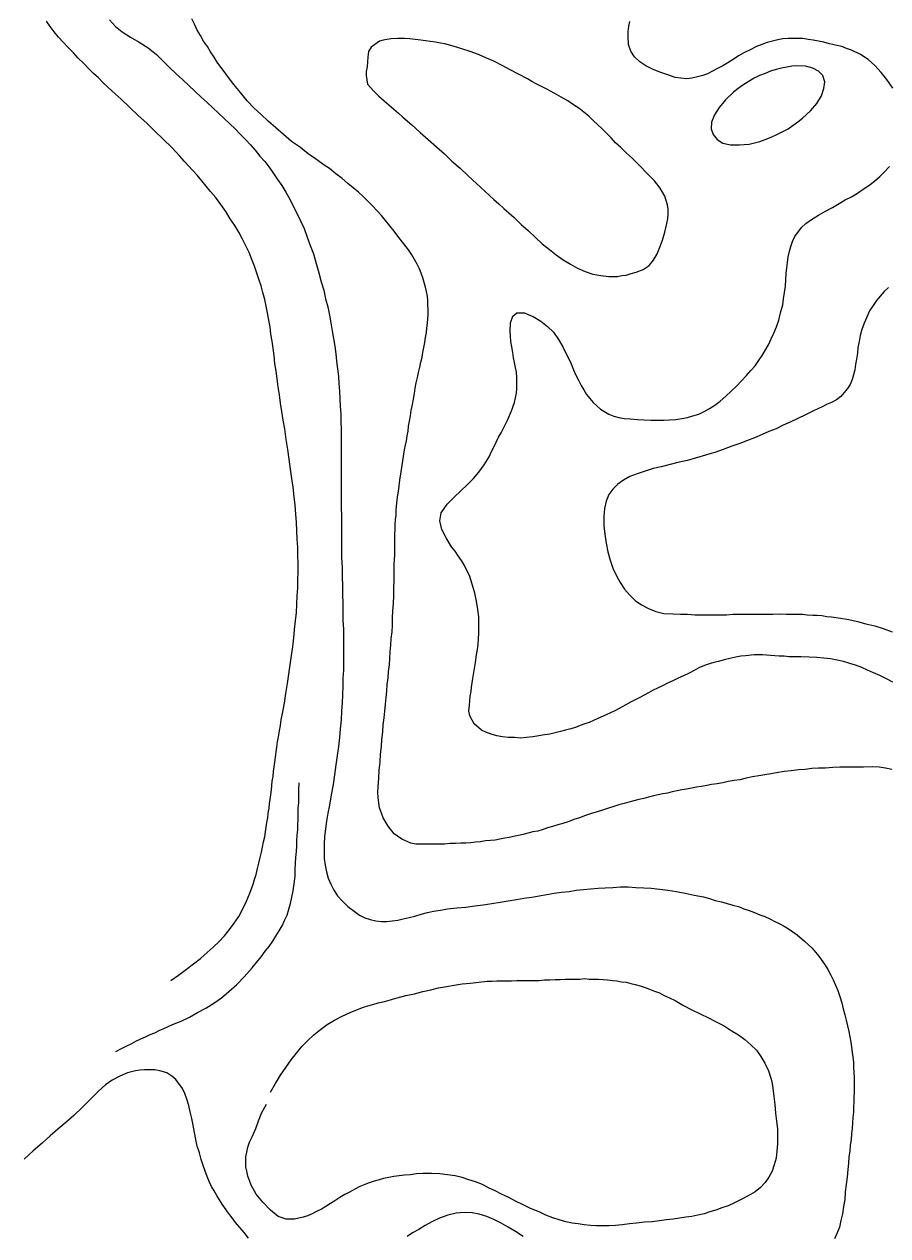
# Model space of a CAD drawing. Header units: inches. Extents: x 401374 to 405300, y 6332180 to 6336621.
# Drawn here: x 402677.8 to 402871, y 6333705.5 to 6333976.5 of the extents above; entities that cross this region are included whole.
import ezdxf

# ---------------------------------------------------------------- set-up
doc = ezdxf.new("R2010")
doc.units = ezdxf.units.IN
doc.header["$MEASUREMENT"] = 0

msp = doc.modelspace()

# ---------------------------------------------------------------- linework, layer by layer
for points in [[(402710.6, 6333762.6), (402712.3, 6333763.8), (402714.1, 6333765.1), (402715.7, 6333766.3), (402717.2, 6333767.5), (402718.7, 6333768.8), (402720.1, 6333770), (402721.4, 6333771.3), (402722.6, 6333772.6), (402723.7, 6333774), (402724.8, 6333775.4), (402725.8, 6333776.9), (402726.7, 6333778.6), (402727.5, 6333780.3), (402728.3, 6333782.1), (402729, 6333784.1), (402729.3, 6333785.2), (402729.7, 6333786.3), (402730, 6333787.6), (402730.3, 6333788.8), (402730.6, 6333790.1), (402730.9, 6333791.3), (402731.1, 6333792.4), (402731.3, 6333793.6), (402731.6, 6333794.7), (402731.8, 6333795.8), (402731.9, 6333796.9), (402732.1, 6333797.9), (402732.3, 6333799), (402732.4, 6333800), (402732.6, 6333801.1), (402732.7, 6333802.1), (402732.8, 6333803.1), (402733, 6333804.1), (402733.1, 6333805.2), (402733.2, 6333806.2), (402733.3, 6333807.2), (402733.5, 6333808.2), (402733.6, 6333809.3), (402733.7, 6333810.4), (402733.9, 6333811.4), (402734, 6333812.5), (402734.2, 6333813.7), (402734.3, 6333814.8), (402734.5, 6333816), (402734.7, 6333817.1), (402734.9, 6333818.4), (402735.1, 6333819.6), (402735.3, 6333820.9), (402735.6, 6333822.3), (402736, 6333824.6), (402736.3, 6333826.8), (402736.7, 6333829), (402737, 6333831.1), (402737.3, 6333833.2), (402737.6, 6333835.3), (402737.9, 6333837.2), (402738.1, 6333839.2), (402738.3, 6333841.1), (402738.5, 6333843), (402738.7, 6333844.9), (402738.8, 6333846.7), (402738.9, 6333848.6), (402739, 6333850.4), (402739, 6333852.2), (402739.1, 6333854), (402739.1, 6333855.8), (402739, 6333857.7), (402739, 6333859.5), (402738.9, 6333861.3), (402738.8, 6333863.2), (402738.7, 6333865), (402738.6, 6333866.9), (402738.4, 6333868.9), (402738.2, 6333870.8), (402738, 6333872.9), (402737.7, 6333874.9), (402737.4, 6333877), (402737.1, 6333879.2), (402736.8, 6333881.4), (402736.4, 6333883.6), (402736.1, 6333886), (402735.7, 6333887.9), (402735.4, 6333889.9), (402735.1, 6333891.7), (402734.9, 6333893.6), (402734.6, 6333895.4), (402734.4, 6333897.2), (402734.2, 6333898.9), (402733.9, 6333900.6), (402733.7, 6333902.3), (402733.5, 6333904), (402733.3, 6333905.6), (402733, 6333907.2), (402732.8, 6333908.8), (402732.5, 6333910.3), (402732.2, 6333911.9), (402731.9, 6333913.4), (402731.6, 6333914.9), (402731.2, 6333916.5), (402730.8, 6333918), (402730.3, 6333919.5), (402729.8, 6333921), (402729.3, 6333922.4), (402728.7, 6333923.9), (402728.1, 6333925.4), (402727.4, 6333926.9), (402726.6, 6333928.4), (402725.8, 6333930), (402724.9, 6333931.5), (402723.9, 6333933), (402722.9, 6333934.6), (402721.8, 6333936.2), (402720.6, 6333937.8), (402719.5, 6333939.1), (402718.5, 6333940.3), (402717.5, 6333941.5), (402716.5, 6333942.7), (402715.5, 6333943.8), (402714.5, 6333944.9), (402713.6, 6333945.9), (402712.6, 6333947), (402710.8, 6333948.9), (402708.9, 6333950.8), (402707, 6333952.6), (402705.2, 6333954.4), (402703.3, 6333956.1), (402701.4, 6333957.9), (402699.5, 6333959.7), (402697.5, 6333961.5), (402696.4, 6333962.5), (402695.4, 6333963.5), (402694.4, 6333964.5), (402693.3, 6333965.5), (402692.2, 6333966.6), (402691.1, 6333967.7), (402689.9, 6333968.9), (402688.8, 6333970.1), (402687.6, 6333971.3), (402686.5, 6333972.5), (402685.5, 6333973.6), (402684.5, 6333974.8), (402683.6, 6333976), (402682.8, 6333977.2)], [(402696.9, 6333977.5), (402698.2, 6333976), (402699.7, 6333974.8), (402701.6, 6333973.6), (402703.5, 6333972.5), (402705.5, 6333971.2), (402707.4, 6333969.7), (402708.9, 6333968.2), (402710.3, 6333966.8), (402711.8, 6333965.4), (402713.2, 6333964.1), (402714.6, 6333962.8), (402716, 6333961.5), (402717.4, 6333960.2), (402718.7, 6333959), (402720, 6333957.8), (402721.3, 6333956.6), (402722.5, 6333955.4), (402723.8, 6333954.2), (402725, 6333953.1), (402726.1, 6333951.9), (402727.3, 6333950.7), (402728.4, 6333949.5), (402729.5, 6333948.3), (402730.5, 6333947), (402731.6, 6333945.8), (402732.6, 6333944.5), (402733.6, 6333943.1), (402734.5, 6333941.8), (402735.4, 6333940.4), (402736.3, 6333938.9), (402737.2, 6333937.4), (402738, 6333935.8), (402738.8, 6333934.2), (402739.6, 6333932.5), (402740.4, 6333930.8), (402741.1, 6333928.9), (402741.8, 6333927), (402742.5, 6333925.1), (402743.1, 6333923), (402743.7, 6333920.9), (402744.2, 6333918.9), (402744.8, 6333917), (402745.2, 6333915.1), (402745.7, 6333913.3), (402746.1, 6333911.4), (402746.4, 6333909.7), (402746.7, 6333907.9), (402747, 6333906.2), (402747.3, 6333904.5), (402747.5, 6333902.8), (402747.7, 6333901.1), (402747.9, 6333899.4), (402748.1, 6333897.7), (402748.2, 6333896.1), (402748.3, 6333894.4), (402748.4, 6333892.7), (402748.5, 6333891), (402748.6, 6333889.3), (402748.6, 6333887.6), (402748.7, 6333885.9), (402748.7, 6333884.1), (402748.7, 6333882.3), (402748.7, 6333880.5), (402748.7, 6333878.6), (402748.7, 6333876.7), (402748.7, 6333874.7), (402748.7, 6333872.7), (402748.7, 6333870.7), (402748.7, 6333868.5), (402748.8, 6333866.4), (402748.8, 6333864), (402748.8, 6333861.6), (402748.8, 6333859.4), (402748.8, 6333857.2), (402748.9, 6333855), (402748.9, 6333852.9), (402749, 6333850.9), (402749, 6333848.9), (402749.1, 6333846.9), (402749.1, 6333845), (402749.1, 6333843.1), (402749.2, 6333841.2), (402749.2, 6333839.4), (402749.2, 6333837.5), (402749.2, 6333835.7), (402749.2, 6333833.9), (402749.2, 6333832), (402749.1, 6333830.2), (402749.1, 6333828.4), (402749, 6333826.5), (402748.9, 6333824.7), (402748.8, 6333822.8), (402748.7, 6333820.9), (402748.5, 6333818.9), (402748.3, 6333816.9), (402748.1, 6333814.9), (402747.8, 6333812.9), (402747.5, 6333810.8), (402747.2, 6333808.6), (402746.9, 6333806.4), (402746.5, 6333804.1), (402746.1, 6333801.8), (402745.7, 6333800), (402745.4, 6333798.2), (402745.2, 6333796.5), (402745, 6333794.8), (402744.9, 6333793.1), (402744.9, 6333791.5), (402744.9, 6333789.9), (402745.1, 6333788.4), (402745.4, 6333786.9), (402745.8, 6333785.5), (402746.4, 6333784.1), (402747.1, 6333782.8), (402747.9, 6333781.5), (402749, 6333780.3), (402750.2, 6333779.1), (402751.6, 6333778.1), (402752.8, 6333777.2), (402754, 6333776.6), (402755.2, 6333776.2), (402756.5, 6333775.9), (402757.7, 6333775.8), (402758.9, 6333775.8), (402760.1, 6333775.9), (402761.4, 6333776.1), (402762.6, 6333776.4), (402763.9, 6333776.7), (402765.2, 6333777), (402766.6, 6333777.4), (402768, 6333777.8), (402769.4, 6333778.1), (402770.9, 6333778.3), (402772.5, 6333778.6), (402774.6, 6333778.8), (402776.6, 6333779), (402778.6, 6333779.3), (402780.5, 6333779.5), (402782.4, 6333779.8), (402784.3, 6333780.1), (402786.1, 6333780.4), (402787.9, 6333780.7), (402789.6, 6333781), (402791.4, 6333781.2), (402793, 6333781.5), (402794.7, 6333781.8), (402796.4, 6333782.1), (402798, 6333782.3), (402799.7, 6333782.5), (402801.3, 6333782.8), (402802.9, 6333782.9), (402804.5, 6333783.1), (402806.2, 6333783.2), (402807.8, 6333783.3), (402809.5, 6333783.4), (402811.2, 6333783.5), (402812.9, 6333783.5), (402814.6, 6333783.4), (402816.4, 6333783.3), (402818.1, 6333783.2), (402820, 6333783), (402821.8, 6333782.8), (402823.7, 6333782.5), (402825.7, 6333782.1), (402827.7, 6333781.7), (402829.8, 6333781.3), (402831.1, 6333780.9), (402832.4, 6333780.5), (402833.8, 6333780.2), (402835.1, 6333779.8), (402836.3, 6333779.4), (402837.6, 6333779.1), (402838.8, 6333778.6), (402840, 6333778.2), (402841.2, 6333777.8), (402842.4, 6333777.3), (402843.5, 6333776.9), (402844.6, 6333776.4), (402845.7, 6333775.8), (402846.7, 6333775.3), (402847.8, 6333774.7), (402848.8, 6333774.1), (402850.7, 6333772.8), (402852.4, 6333771.4), (402854.1, 6333769.8), (402855.6, 6333768), (402857, 6333766), (402857.6, 6333765), (402858.2, 6333763.9), (402858.8, 6333762.7), (402859.3, 6333761.5), (402859.8, 6333760.3), (402860.3, 6333759), (402860.7, 6333757.6), (402861, 6333756.2), (402861.4, 6333754.9), (402861.7, 6333753.7), (402862, 6333752.4), (402862.3, 6333751.2), (402862.5, 6333750), (402862.7, 6333748.8), (402862.9, 6333747.7), (402863, 6333746.5), (402863.2, 6333745.4), (402863.3, 6333744.3), (402863.3, 6333743.1), (402863.4, 6333742), (402863.5, 6333740.9), (402863.5, 6333739.8), (402863.5, 6333738.7), (402863.5, 6333737.6), (402863.4, 6333736.5), (402863.4, 6333735.4), (402863.3, 6333734.2), (402863.3, 6333733.1), (402863.2, 6333731.9), (402863.1, 6333730.7), (402863, 6333729.5), (402862.9, 6333728.3), (402862.8, 6333727), (402862.6, 6333725.7), (402862.5, 6333724.4), (402862.3, 6333723.1), (402862.2, 6333721.7), (402862.1, 6333720.3), (402861.9, 6333718.6), (402861.7, 6333716.9), (402861.5, 6333715.3), (402861.4, 6333713.6), (402861.1, 6333712), (402860.9, 6333710.4), (402860.5, 6333708.9), (402860.2, 6333707.4), (402859.7, 6333706.1), (402859.1, 6333704.8)], [(402871.9, 6333809.8), (402870.5, 6333810.1), (402869.1, 6333810.3), (402867.6, 6333810.4), (402865.6, 6333810.3), (402863.7, 6333810.3), (402862, 6333810.3), (402860.3, 6333810.3), (402858.7, 6333810.2), (402857.1, 6333810.1), (402855.5, 6333810.1), (402854, 6333810), (402852.5, 6333809.8), (402851, 6333809.7), (402849.4, 6333809.5), (402847.8, 6333809.3), (402846.1, 6333809), (402844.4, 6333808.7), (402842.6, 6333808.4), (402840.7, 6333808.1), (402839.3, 6333807.8), (402837.9, 6333807.5), (402836.6, 6333807.3), (402835.3, 6333807.1), (402834.1, 6333806.8), (402832.8, 6333806.6), (402831.6, 6333806.4), (402830.5, 6333806.2), (402829.3, 6333806), (402828.2, 6333805.8), (402827.1, 6333805.6), (402826, 6333805.4), (402824.9, 6333805.2), (402823.9, 6333805), (402822.8, 6333804.8), (402821.7, 6333804.5), (402820.7, 6333804.3), (402819.6, 6333804.1), (402818.6, 6333803.9), (402817.5, 6333803.6), (402816.4, 6333803.3), (402815.3, 6333803.1), (402814.2, 6333802.8), (402813.1, 6333802.5), (402812, 6333802.2), (402810.8, 6333801.9), (402809.7, 6333801.5), (402808.5, 6333801.1), (402807.2, 6333800.7), (402806, 6333800.3), (402804.7, 6333799.9), (402803.4, 6333799.5), (402802, 6333799), (402800.8, 6333798.6), (402799.5, 6333798.1), (402798.3, 6333797.7), (402797.2, 6333797.4), (402796, 6333797), (402794.9, 6333796.7), (402793.7, 6333796.3), (402792.7, 6333796), (402791.6, 6333795.8), (402790.5, 6333795.5), (402789.4, 6333795.2), (402788.4, 6333795), (402787.3, 6333794.8), (402786.3, 6333794.6), (402785.3, 6333794.4), (402784.2, 6333794.2), (402783.2, 6333794), (402782.1, 6333793.9), (402781, 6333793.8), (402779.9, 6333793.6), (402778.8, 6333793.5), (402777.7, 6333793.4), (402776.6, 6333793.3), (402775.5, 6333793.3), (402774.3, 6333793.2), (402773.1, 6333793.2), (402771.8, 6333793.1), (402770.6, 6333793.1), (402769.3, 6333793.1), (402767.9, 6333793.1), (402766.6, 6333793.1), (402765.4, 6333793.1), (402764.3, 6333793.3), (402762.3, 6333794.2), (402760.6, 6333795.4), (402759.2, 6333797.1), (402758.1, 6333799), (402757.7, 6333800), (402757.3, 6333801.2), (402757.1, 6333802.3), (402757, 6333803.5), (402756.9, 6333804.7), (402757, 6333805.9), (402757.1, 6333807.8), (402757.2, 6333809.6), (402757.4, 6333811.4), (402757.5, 6333813.2), (402757.7, 6333814.9), (402757.8, 6333816.5), (402758, 6333818.2), (402758.1, 6333819.8), (402758.3, 6333821.3), (402758.5, 6333822.8), (402758.6, 6333824.4), (402758.8, 6333825.9), (402758.9, 6333827.3), (402759, 6333828.8), (402759.2, 6333830.3), (402759.3, 6333831.7), (402759.5, 6333833.2), (402759.6, 6333834.6), (402759.7, 6333836.1), (402759.8, 6333837.6), (402759.9, 6333839.1), (402760.1, 6333840.6), (402760.2, 6333842.1), (402760.2, 6333843.7), (402760.3, 6333845.3), (402760.4, 6333846.9), (402760.5, 6333848.6), (402760.5, 6333850.3), (402760.6, 6333852.1), (402760.6, 6333853.9), (402760.6, 6333855.7), (402760.7, 6333857.7), (402760.7, 6333858.9), (402760.7, 6333860.1), (402760.7, 6333861.3), (402760.7, 6333862.4), (402760.8, 6333863.5), (402760.8, 6333864.6), (402760.9, 6333865.7), (402761, 6333866.7), (402761, 6333867.7), (402761.1, 6333868.7), (402761.3, 6333870.7), (402761.6, 6333872.6), (402761.8, 6333874.5), (402762.1, 6333876.4), (402762.4, 6333878.3), (402762.7, 6333880.3), (402762.9, 6333881.3), (402763.1, 6333882.3), (402763.3, 6333883.3), (402763.5, 6333884.4), (402763.7, 6333885.5), (402763.8, 6333886.6), (402764, 6333887.7), (402764.2, 6333888.9), (402764.4, 6333890.1), (402764.7, 6333891.4), (402764.9, 6333892.6), (402765.1, 6333893.9), (402765.3, 6333895.1), (402765.5, 6333896.3), (402765.8, 6333897.5), (402766, 6333898.6), (402766.3, 6333899.8), (402766.5, 6333900.9), (402766.8, 6333902), (402767, 6333903.1), (402767.2, 6333904.2), (402767.4, 6333905.3), (402767.6, 6333906.4), (402767.8, 6333907.5), (402767.9, 6333908.5), (402768, 6333909.6), (402768.1, 6333910.6), (402768.2, 6333911.6), (402768.2, 6333912.6), (402768.1, 6333913.7), (402768.1, 6333914.7), (402768, 6333915.7), (402767.8, 6333916.7), (402767.6, 6333917.7), (402767.3, 6333918.7), (402767, 6333919.8), (402766.6, 6333920.8), (402766.2, 6333921.8), (402765.7, 6333922.8), (402765.1, 6333923.9), (402764.5, 6333924.9), (402763.8, 6333926), (402762.7, 6333927.4), (402761.6, 6333928.8), (402760.6, 6333930.2), (402759.6, 6333931.4), (402758.6, 6333932.6), (402757.7, 6333933.7), (402756.7, 6333934.8), (402755.7, 6333935.9), (402754.7, 6333936.9), (402753.7, 6333937.9), (402752.6, 6333938.9), (402751.4, 6333939.9), (402750.2, 6333940.9), (402748.9, 6333942), (402747.5, 6333943), (402746.1, 6333944.2), (402744.9, 6333945), (402743.8, 6333945.8), (402742.7, 6333946.6), (402741.6, 6333947.3), (402740.6, 6333948.1), (402739.6, 6333948.9), (402737.6, 6333950.3), (402735.8, 6333951.8), (402734.1, 6333953.3), (402732.4, 6333954.8), (402730.8, 6333956.3), (402729.2, 6333957.8), (402727.7, 6333959.4), (402726.2, 6333961.2), (402724.7, 6333963), (402723.3, 6333964.9), (402722.5, 6333965.9), (402721.8, 6333966.9), (402721, 6333968), (402720.3, 6333969.1), (402719.5, 6333970.3), (402718.8, 6333971.5), (402717.9, 6333972.7), (402717.2, 6333974), (402716.5, 6333975.2), (402715.9, 6333976.5), (402715.3, 6333977.7)], [(402872.1, 6333962.2), (402870.8, 6333964.1), (402869.5, 6333965.7), (402868.1, 6333967.3), (402866.6, 6333968.6), (402864.9, 6333969.7), (402862.9, 6333970.7), (402861.8, 6333971.1), (402860.7, 6333971.5), (402859.3, 6333971.8), (402858, 6333972.1), (402856.7, 6333972.5), (402855.5, 6333972.7), (402854.3, 6333972.9), (402853.2, 6333973.1), (402852, 6333973.3), (402850.9, 6333973.3), (402849.8, 6333973.3), (402848.7, 6333973.3), (402847.5, 6333973.2), (402846.4, 6333973), (402845.2, 6333972.7), (402844, 6333972.4), (402842.8, 6333972), (402841.6, 6333971.5), (402840.2, 6333970.8), (402838.8, 6333970.1), (402837.6, 6333969.4), (402836.4, 6333968.6), (402835.2, 6333967.9), (402834.1, 6333967.2), (402832.9, 6333966.6), (402831.8, 6333966), (402830.7, 6333965.4), (402829.6, 6333965), (402828.4, 6333964.7), (402827.2, 6333964.4), (402826, 6333964.3), (402824.7, 6333964.4), (402823.4, 6333964.6), (402822, 6333965.1), (402820.2, 6333965.7), (402818.5, 6333966.4), (402816.9, 6333967.2), (402815.5, 6333968.1), (402814.3, 6333969.2), (402813.5, 6333970.5), (402813, 6333972), (402812.9, 6333973.8), (402812.9, 6333974.9), (402813.1, 6333976.1), (402813.3, 6333977.1)], [(402756, 6333961.5), (402757.1, 6333960.4), (402758.3, 6333959.4), (402759.4, 6333958.5), (402760.5, 6333957.5), (402761.5, 6333956.6), (402762.5, 6333955.7), (402764.5, 6333954), (402766.4, 6333952.3), (402768.2, 6333950.7), (402770, 6333949.1), (402771.8, 6333947.5), (402773.5, 6333945.9), (402775.3, 6333944.3), (402777.1, 6333942.6), (402779, 6333940.9), (402780.9, 6333939.1), (402781.9, 6333938.2), (402782.9, 6333937.3), (402784, 6333936.3), (402785.1, 6333935.3), (402786.2, 6333934.3), (402787.4, 6333933.3), (402789, 6333931.7), (402790.6, 6333930.3), (402792.2, 6333928.8), (402793.7, 6333927.4), (402795.3, 6333926.1), (402796.8, 6333924.9), (402798.4, 6333923.8), (402800, 6333922.8), (402801.6, 6333921.9), (402803.3, 6333921.2), (402805, 6333920.6), (402806.8, 6333920.3), (402808.6, 6333920.1), (402810.5, 6333920.1), (402811.5, 6333920.3), (402812.5, 6333920.4), (402813.6, 6333920.7), (402814.7, 6333921), (402816.3, 6333921.6), (402817.6, 6333922.5), (402818.6, 6333923.7), (402819.4, 6333925.1), (402820, 6333926.6), (402820.6, 6333928.2), (402821.1, 6333930), (402821.6, 6333931.9), (402821.8, 6333933), (402821.9, 6333934.1), (402821.9, 6333935.1), (402821.7, 6333936.1), (402821.1, 6333938), (402820.1, 6333939.8), (402818.8, 6333941.5), (402817.2, 6333943.1), (402815.5, 6333944.8), (402813.8, 6333946.5), (402812.5, 6333947.7), (402811.3, 6333948.9), (402810.1, 6333950), (402809.1, 6333951.1), (402808.1, 6333952.1), (402807.1, 6333953.1), (402805.1, 6333955), (402804.1, 6333955.9), (402803, 6333956.8), (402801.9, 6333957.7), (402800.7, 6333958.5), (402799.4, 6333959.4), (402797.9, 6333960.2), (402796.4, 6333961.1), (402794.7, 6333962), (402793.5, 6333962.6), (402792.5, 6333963.1), (402791.4, 6333963.7), (402790.4, 6333964.3), (402788.4, 6333965.3), (402786.5, 6333966.3), (402784.7, 6333967.3), (402782.9, 6333968.2), (402781.1, 6333969), (402779.4, 6333969.7), (402777.6, 6333970.4), (402775.7, 6333971), (402773.8, 6333971.6), (402771.9, 6333972.1), (402770.9, 6333972.3), (402769.8, 6333972.5), (402768.7, 6333972.6), (402767.6, 6333972.8), (402766.5, 6333972.9), (402765.3, 6333973.1), (402764.1, 6333973.2), (402762.9, 6333973.3), (402761.4, 6333973.3), (402759.9, 6333973.2), (402758.5, 6333973), (402757.3, 6333972.7), (402755.4, 6333971.4), (402754.8, 6333970.4), (402754.7, 6333969.2), (402754.6, 6333968), (402754.5, 6333967), (402754.3, 6333965.9), (402754.3, 6333965), (402754.6, 6333963.1), (402756, 6333961.5)], [(402831.9, 6333951.8), (402832.8, 6333950.7), (402834.1, 6333949.9), (402835.8, 6333949.5), (402837.8, 6333949.5), (402838.9, 6333949.6), (402840, 6333949.7), (402841.2, 6333950), (402842.4, 6333950.3), (402843.6, 6333950.7), (402844.9, 6333951.2), (402846.2, 6333951.8), (402847.5, 6333952.5), (402848.7, 6333953.1), (402849.8, 6333953.9), (402850.9, 6333954.7), (402851.9, 6333955.5), (402853.7, 6333957.1), (402855.1, 6333958.8), (402856.2, 6333960.5), (402856.7, 6333962.1), (402856.9, 6333963.6), (402856.5, 6333965), (402855.5, 6333966), (402854.2, 6333966.7), (402852.6, 6333967.1), (402850.6, 6333967.2), (402849.5, 6333967.1), (402848.4, 6333966.9), (402847.2, 6333966.7), (402846, 6333966.4), (402844.8, 6333966), (402843.6, 6333965.5), (402842.3, 6333965), (402841.1, 6333964.4), (402839.8, 6333963.6), (402838.6, 6333962.9), (402837.5, 6333962.1), (402836.5, 6333961.3), (402834.7, 6333959.6), (402833.3, 6333957.9), (402832.2, 6333956.2), (402831.6, 6333954.6), (402831.5, 6333953.1), (402831.9, 6333951.8)], [(402872.1, 6333829.3), (402870.6, 6333830.1), (402869.2, 6333830.8), (402867.8, 6333831.4), (402866.5, 6333832), (402865.2, 6333832.6), (402863.8, 6333833.1), (402862.5, 6333833.5), (402861.1, 6333833.9), (402859.7, 6333834.2), (402858.2, 6333834.5), (402856.7, 6333834.7), (402855.1, 6333834.8), (402853.4, 6333834.9), (402851.6, 6333835), (402850.2, 6333835), (402848.9, 6333835), (402847.8, 6333835.1), (402846.7, 6333835.1), (402844.8, 6333835.3), (402843, 6333835.4), (402841.1, 6333835.4), (402839.2, 6333835.2), (402838.1, 6333835.1), (402837, 6333834.9), (402835.7, 6333834.6), (402834.4, 6333834.3), (402833.1, 6333833.9), (402832.1, 6333833.7), (402830.4, 6333833.2), (402828.7, 6333832.5), (402827.7, 6333831.9), (402826.6, 6333831.3), (402825.3, 6333830.7), (402824.1, 6333830.2), (402822.9, 6333829.6), (402821.7, 6333829.1), (402820.6, 6333828.5), (402819.5, 6333828), (402818.5, 6333827.5), (402817.5, 6333826.9), (402815.5, 6333825.9), (402813.6, 6333824.9), (402811.7, 6333823.9), (402809.9, 6333822.9), (402808, 6333822), (402806.1, 6333821.2), (402804.2, 6333820.3), (402803.2, 6333820), (402802.2, 6333819.6), (402801.1, 6333819.2), (402800.1, 6333818.9), (402798.9, 6333818.6), (402797.8, 6333818.3), (402796.6, 6333818), (402795.4, 6333817.7), (402794.2, 6333817.5), (402792.9, 6333817.3), (402791.6, 6333817.1), (402790.2, 6333816.9), (402788.9, 6333816.8), (402787.5, 6333816.9), (402786.1, 6333816.9), (402784.8, 6333817.1), (402783.5, 6333817.3), (402782.3, 6333817.7), (402781.1, 6333818.1), (402780.1, 6333818.6), (402778.5, 6333820), (402777.5, 6333821.8), (402777.3, 6333822.8), (402777.4, 6333824.1), (402777.5, 6333825.1), (402777.6, 6333826.2), (402777.8, 6333827.2), (402777.9, 6333828.2), (402778.2, 6333830.1), (402778.5, 6333831.9), (402778.8, 6333833.7), (402779, 6333835.4), (402779.3, 6333837.1), (402779.4, 6333838.8), (402779.5, 6333840.5), (402779.5, 6333842.2), (402779.5, 6333843.9), (402779.3, 6333845.6), (402779, 6333847.4), (402778.6, 6333849.2), (402778, 6333851.2), (402777.4, 6333853.2), (402776.8, 6333854.3), (402776.3, 6333855.4), (402775.6, 6333856.5), (402774.9, 6333857.6), (402774.2, 6333858.6), (402773.4, 6333859.6), (402772.2, 6333861.6), (402771.2, 6333863.5), (402770.8, 6333865.4), (402771.1, 6333867.2), (402772.4, 6333869.1), (402774, 6333870.7), (402775.5, 6333872.1), (402777, 6333873.5), (402778.3, 6333874.9), (402779.5, 6333876.3), (402780.7, 6333877.9), (402781.8, 6333879.7), (402782.3, 6333880.8), (402782.9, 6333881.9), (402783.4, 6333883), (402783.9, 6333884.1), (402784.5, 6333885.1), (402785, 6333886.1), (402786, 6333888.1), (402786.8, 6333890), (402787.5, 6333891.9), (402787.7, 6333892.9), (402787.9, 6333894), (402788, 6333895), (402788, 6333896.2), (402788, 6333897.4), (402787.9, 6333898.7), (402787.7, 6333899.7), (402787.5, 6333900.8), (402787.3, 6333901.9), (402787.1, 6333903.1), (402786.9, 6333904.3), (402786.7, 6333905.5), (402786.6, 6333906.7), (402786.5, 6333907.8), (402786.6, 6333909.7), (402787.1, 6333911.2), (402788, 6333911.9), (402789.7, 6333911.9), (402790.7, 6333911.5), (402791.7, 6333911.1), (402793.4, 6333910.1), (402794.9, 6333908.9), (402796.2, 6333907.6), (402797.3, 6333906), (402798.3, 6333904.3), (402799.2, 6333902.5), (402799.7, 6333901.5), (402800.2, 6333900.5), (402800.7, 6333899.2), (402801.2, 6333898), (402801.8, 6333896.9), (402802.4, 6333895.7), (402803, 6333894.7), (402803.6, 6333893.7), (402805.1, 6333891.9), (402806.7, 6333890.4), (402808.6, 6333889.3), (402809.7, 6333888.8), (402810.8, 6333888.5), (402812, 6333888.3), (402813.4, 6333888.2), (402815, 6333888.1), (402816.5, 6333888), (402818, 6333887.9), (402819.5, 6333887.9), (402820.9, 6333887.9), (402822.2, 6333888), (402823.6, 6333888.1), (402824.9, 6333888.3), (402826.2, 6333888.5), (402827.4, 6333888.9), (402828.7, 6333889.3), (402829.9, 6333889.9), (402831.1, 6333890.5), (402832.3, 6333891.3), (402833.5, 6333892.2), (402834.8, 6333893.3), (402836, 6333894.4), (402837.2, 6333895.6), (402838.3, 6333896.7), (402839.4, 6333897.9), (402840.4, 6333899), (402841.3, 6333900.1), (402842.1, 6333901.2), (402842.9, 6333902.4), (402843.6, 6333903.5), (402844.3, 6333904.8), (402844.9, 6333906.1), (402845.5, 6333907.4), (402846.1, 6333908.8), (402846.6, 6333910.3), (402847, 6333911.9), (402847.5, 6333913.7), (402847.7, 6333915.1), (402847.9, 6333916.5), (402848.1, 6333917.9), (402848.2, 6333919.3), (402848.3, 6333920.7), (402848.4, 6333922), (402848.6, 6333923.2), (402848.7, 6333924.5), (402849, 6333925.7), (402849.3, 6333926.8), (402849.7, 6333927.9), (402850.2, 6333929), (402851.7, 6333931), (402852.7, 6333931.9), (402853.9, 6333932.8), (402855.5, 6333933.8), (402857.1, 6333934.7), (402858.6, 6333935.5), (402860.1, 6333936.4), (402861.5, 6333937.2), (402862.9, 6333937.9), (402864.2, 6333938.7), (402865.5, 6333939.6), (402866.8, 6333940.4), (402868, 6333941.4), (402869.2, 6333942.4), (402870.3, 6333943.5), (402871.4, 6333944.7)], [(402871.2, 6333917.6), (402870.2, 6333916.7), (402868.5, 6333914.7), (402867.7, 6333913.6), (402866.9, 6333912.4), (402866.3, 6333911), (402865.7, 6333909.6), (402865.2, 6333908.2), (402864.8, 6333906.9), (402864.6, 6333905.5), (402864.3, 6333904.2), (402864.2, 6333902.9), (402864, 6333901.6), (402863.8, 6333900.4), (402863.6, 6333899.2), (402863.3, 6333898.1), (402863, 6333897), (402862.6, 6333895.9), (402862, 6333895), (402860.5, 6333893.2), (402859.5, 6333892.5), (402858.4, 6333891.9), (402857.3, 6333891.4), (402856.3, 6333890.9), (402854.4, 6333890), (402852.6, 6333889.1), (402850.9, 6333888.3), (402849.2, 6333887.5), (402847.6, 6333886.8), (402846, 6333886), (402844.4, 6333885.4), (402842.9, 6333884.7), (402841.2, 6333884), (402839.6, 6333883.4), (402837.9, 6333882.7), (402836.1, 6333882.1), (402834.2, 6333881.4), (402832.3, 6333880.7), (402831.2, 6333880.4), (402830.2, 6333880.1), (402828.2, 6333879.5), (402826.2, 6333878.9), (402824.3, 6333878.5), (402822.3, 6333878), (402820.3, 6333877.5), (402818.5, 6333877.1), (402816.7, 6333876.5), (402814.9, 6333875.9), (402813.3, 6333875.3), (402811.9, 6333874.5), (402810.6, 6333873.6), (402809.5, 6333872.5), (402808.6, 6333871.3), (402808, 6333869.8), (402807.6, 6333868.2), (402807.5, 6333866.4), (402807.5, 6333865.3), (402807.5, 6333864.3), (402807.7, 6333862.4), (402808, 6333860.4), (402808.4, 6333858.5), (402808.9, 6333856.6), (402809.5, 6333854.8), (402810.3, 6333853.1), (402811.1, 6333851.6), (402812.1, 6333850.1), (402813.3, 6333848.8), (402814.5, 6333847.6), (402815.9, 6333846.6), (402817.5, 6333845.8), (402819.1, 6333845.1), (402820.9, 6333844.7), (402822.9, 6333844.6), (402824.6, 6333844.5), (402826.2, 6333844.5), (402827.8, 6333844.4), (402829.3, 6333844.4), (402830.8, 6333844.4), (402832.2, 6333844.4), (402833.5, 6333844.4), (402834.9, 6333844.4), (402836.3, 6333844.5), (402837.7, 6333844.5), (402839.1, 6333844.5), (402840.5, 6333844.5), (402842, 6333844.5), (402843.6, 6333844.5), (402845.3, 6333844.5), (402847.1, 6333844.6), (402848.3, 6333844.5), (402849.5, 6333844.5), (402850.7, 6333844.5), (402851.9, 6333844.5), (402853, 6333844.4), (402854.2, 6333844.3), (402855.2, 6333844.3), (402856.3, 6333844.2), (402857.3, 6333844), (402858.4, 6333843.9), (402860.4, 6333843.6), (402862.3, 6333843.3), (402864.2, 6333842.9), (402866.1, 6333842.4), (402868.1, 6333841.9), (402870, 6333841.3), (402872, 6333840.6)], [(402698.3, 6333746.7), (402699.4, 6333747.3), (402700.6, 6333747.9), (402701.7, 6333748.4), (402702.8, 6333749), (402703.9, 6333749.5), (402704.9, 6333750), (402706, 6333750.5), (402707, 6333750.9), (402708, 6333751.4), (402709, 6333751.8), (402711, 6333752.7), (402712.9, 6333753.5), (402714.8, 6333754.4), (402716.6, 6333755.4), (402718.4, 6333756.4), (402720.2, 6333757.5), (402721.9, 6333758.7), (402723.6, 6333760.1), (402725.3, 6333761.6), (402727, 6333763.4), (402728.8, 6333765.4), (402729.8, 6333766.6), (402730.8, 6333767.9), (402731.7, 6333769.1), (402732.6, 6333770.2), (402733.4, 6333771.4), (402734.1, 6333772.5), (402734.8, 6333773.7), (402735.5, 6333774.8), (402736, 6333776), (402736.6, 6333777.2), (402737, 6333778.5), (402737.4, 6333779.8), (402737.7, 6333781.2), (402738, 6333782.6), (402738.2, 6333784.2), (402738.4, 6333785.9), (402738.4, 6333787.4), (402738.5, 6333788.8), (402738.6, 6333790.1), (402738.7, 6333791.4), (402738.8, 6333792.7), (402738.8, 6333793.9), (402738.9, 6333795.1), (402739, 6333796.3), (402739, 6333797.4), (402739.1, 6333798.6), (402739.1, 6333799.9), (402739.1, 6333801.1), (402739.2, 6333802.4), (402739.2, 6333803.8), (402739.2, 6333805.2), (402739.3, 6333806.8)], [(402732.9, 6333737.6), (402734, 6333739.5), (402735.1, 6333741.4), (402736.3, 6333743.1), (402737.5, 6333744.8), (402738.7, 6333746.3), (402739.9, 6333747.8), (402741.2, 6333749.1), (402742.6, 6333750.4), (402744.1, 6333751.6), (402745.6, 6333752.7), (402747.2, 6333753.7), (402748.9, 6333754.6), (402750.7, 6333755.4), (402752.7, 6333756.2), (402753.7, 6333756.6), (402754.7, 6333756.9), (402755.8, 6333757.2), (402757, 6333757.6), (402758.1, 6333757.8), (402759.2, 6333758.1), (402760.2, 6333758.4), (402761.2, 6333758.7), (402763.2, 6333759.2), (402765.1, 6333759.6), (402767, 6333760.1), (402768.8, 6333760.5), (402770.5, 6333760.9), (402772.3, 6333761.2), (402774, 6333761.5), (402775.8, 6333761.8), (402777.6, 6333762), (402779.5, 6333762.2), (402781.4, 6333762.4), (402782.5, 6333762.4), (402783.5, 6333762.5), (402784.6, 6333762.5), (402785.7, 6333762.5), (402786.8, 6333762.5), (402788, 6333762.6), (402789.3, 6333762.6), (402790.6, 6333762.6), (402791.8, 6333762.6), (402793, 6333762.6), (402794.2, 6333762.7), (402795.4, 6333762.7), (402796.6, 6333762.8), (402797.7, 6333762.8), (402798.8, 6333762.9), (402799.9, 6333762.9), (402801, 6333762.9), (402802.1, 6333762.9), (402803.2, 6333763), (402804.2, 6333762.9), (402805.3, 6333762.9), (402806.3, 6333762.9), (402807.3, 6333762.8), (402808.3, 6333762.7), (402809.4, 6333762.6), (402810.4, 6333762.5), (402811.4, 6333762.3), (402812.5, 6333762.2), (402813.5, 6333761.9), (402814.5, 6333761.7), (402815.6, 6333761.4), (402816.7, 6333761), (402817.7, 6333760.6), (402818.8, 6333760.2), (402819.9, 6333759.8), (402821, 6333759.2), (402822.2, 6333758.7), (402823.4, 6333758.1), (402825.3, 6333757), (402827.2, 6333756), (402829, 6333755.1), (402830.9, 6333754.2), (402832.6, 6333753.3), (402834.4, 6333752.4), (402836, 6333751.4), (402837.6, 6333750.4), (402839, 6333749.4), (402840.4, 6333748.2), (402841.6, 6333747), (402842.6, 6333745.6), (402843.5, 6333744.1), (402844.3, 6333742.4), (402844.9, 6333740.5), (402845.1, 6333739.5), (402845.3, 6333738.5), (402845.5, 6333736.6), (402845.7, 6333734.8), (402845.9, 6333732.9), (402846.1, 6333731.1), (402846.3, 6333729.4), (402846.3, 6333727.7), (402846.3, 6333726), (402846.2, 6333724.4), (402846, 6333722.8), (402845.6, 6333721.3), (402845.1, 6333719.9), (402844.4, 6333718.6), (402843.6, 6333717.4), (402842.5, 6333716.3), (402841.3, 6333715.3), (402839.8, 6333714.4), (402838.2, 6333713.6), (402836.7, 6333712.8), (402835.3, 6333712.2), (402833.9, 6333711.7), (402832.5, 6333711.2), (402831.2, 6333710.8), (402829.9, 6333710.4), (402828.5, 6333710.1), (402827.2, 6333709.8), (402825.8, 6333709.6), (402824.4, 6333709.4), (402823, 6333709.2), (402821.5, 6333709), (402819.9, 6333708.8), (402818.3, 6333708.6), (402816.6, 6333708.5), (402814.8, 6333708.3), (402813.2, 6333708.1), (402811.6, 6333707.9), (402810.1, 6333707.8), (402808.6, 6333707.7), (402807.2, 6333707.7), (402805.8, 6333707.7), (402804.5, 6333707.8), (402803.1, 6333707.9), (402801.7, 6333708.1), (402800.4, 6333708.3), (402799, 6333708.6), (402797.5, 6333709), (402796.1, 6333709.5), (402794.5, 6333710.1), (402793, 6333710.8), (402791.1, 6333711.6), (402789.4, 6333712.4), (402787.7, 6333713.2), (402786.2, 6333714), (402784.6, 6333714.8), (402783.2, 6333715.5), (402781.7, 6333716.2), (402780.3, 6333716.9), (402778.8, 6333717.5), (402777.3, 6333718), (402775.8, 6333718.5), (402774.2, 6333718.9), (402772.5, 6333719.1), (402770.8, 6333719.3), (402768.9, 6333719.4), (402767, 6333719.4), (402765.5, 6333719.3), (402764.2, 6333719.1), (402762.9, 6333719), (402761.7, 6333718.9), (402760.5, 6333718.7), (402759.4, 6333718.5), (402758.2, 6333718.3), (402757.2, 6333718), (402756.1, 6333717.7), (402755, 6333717.3), (402754, 6333716.9), (402752.9, 6333716.5), (402751.8, 6333715.9), (402750.7, 6333715.3), (402749.5, 6333714.7), (402748.4, 6333714), (402747.3, 6333713.3), (402746.3, 6333712.7), (402745.3, 6333712), (402744.3, 6333711.4), (402743.2, 6333710.9), (402742.2, 6333710.4), (402741.2, 6333709.9), (402740.2, 6333709.6), (402738.3, 6333709.2), (402736.4, 6333709.2), (402734.6, 6333709.8), (402732.9, 6333711.2), (402731.2, 6333713), (402729.7, 6333714.8), (402728.6, 6333716.8), (402728.2, 6333717.8), (402727.8, 6333718.8), (402727.6, 6333719.9), (402727.4, 6333720.9), (402727.4, 6333722), (402727.4, 6333723.1), (402727.6, 6333724.2), (402727.8, 6333725.3), (402728.2, 6333726.4), (402728.8, 6333727.6), (402729.6, 6333729.5), (402730.2, 6333731.2), (402730.9, 6333732.9), (402732, 6333734.9)], [(402728, 6333704.9), (402727, 6333706.2), (402726, 6333707.3), (402725.1, 6333708.4), (402724.3, 6333709.5), (402723.5, 6333710.5), (402722.1, 6333712.5), (402720.9, 6333714.5), (402720.3, 6333715.5), (402719.7, 6333716.5), (402719.2, 6333717.6), (402718.7, 6333718.7), (402718.3, 6333719.9), (402717.8, 6333721.2), (402717.4, 6333722.5), (402717, 6333724), (402716.5, 6333725.5), (402716.2, 6333727), (402715.9, 6333728.6), (402715.6, 6333730.2), (402715.3, 6333731.7), (402714.9, 6333733.2), (402714.6, 6333734.6), (402714.2, 6333736), (402713.7, 6333737.3), (402713.2, 6333738.4), (402711.7, 6333740.4), (402710.8, 6333741.2), (402709.7, 6333741.9), (402708.4, 6333742.3), (402707, 6333742.6), (402705.8, 6333742.6), (402704.7, 6333742.6), (402703.7, 6333742.5), (402702.7, 6333742.4), (402700.9, 6333741.9), (402699.2, 6333741.2), (402697.5, 6333740.3), (402696, 6333739.2), (402694.4, 6333737.8), (402692.9, 6333736.3), (402691.8, 6333735.2), (402690.8, 6333734.2), (402688.9, 6333732.4), (402687.1, 6333730.8), (402685.3, 6333729.3), (402683.6, 6333727.8), (402681.8, 6333726.2), (402679.8, 6333724.5), (402678.8, 6333723.6), (402677.8, 6333722.6)], [(402789.4, 6333705.3), (402787.7, 6333706.4), (402786.1, 6333707.4), (402784.5, 6333708.3), (402782.9, 6333709.1), (402781.3, 6333709.8), (402779.6, 6333710.3), (402778, 6333710.6), (402776.2, 6333710.7), (402774.4, 6333710.5), (402772.6, 6333710.1), (402770.7, 6333709.4), (402769, 6333708.6), (402767.5, 6333707.8), (402766.1, 6333706.9), (402764.7, 6333706.1), (402763.5, 6333705.3)]]:
    msp.add_lwpolyline(points)

doc.saveas('drawing.dxf')
